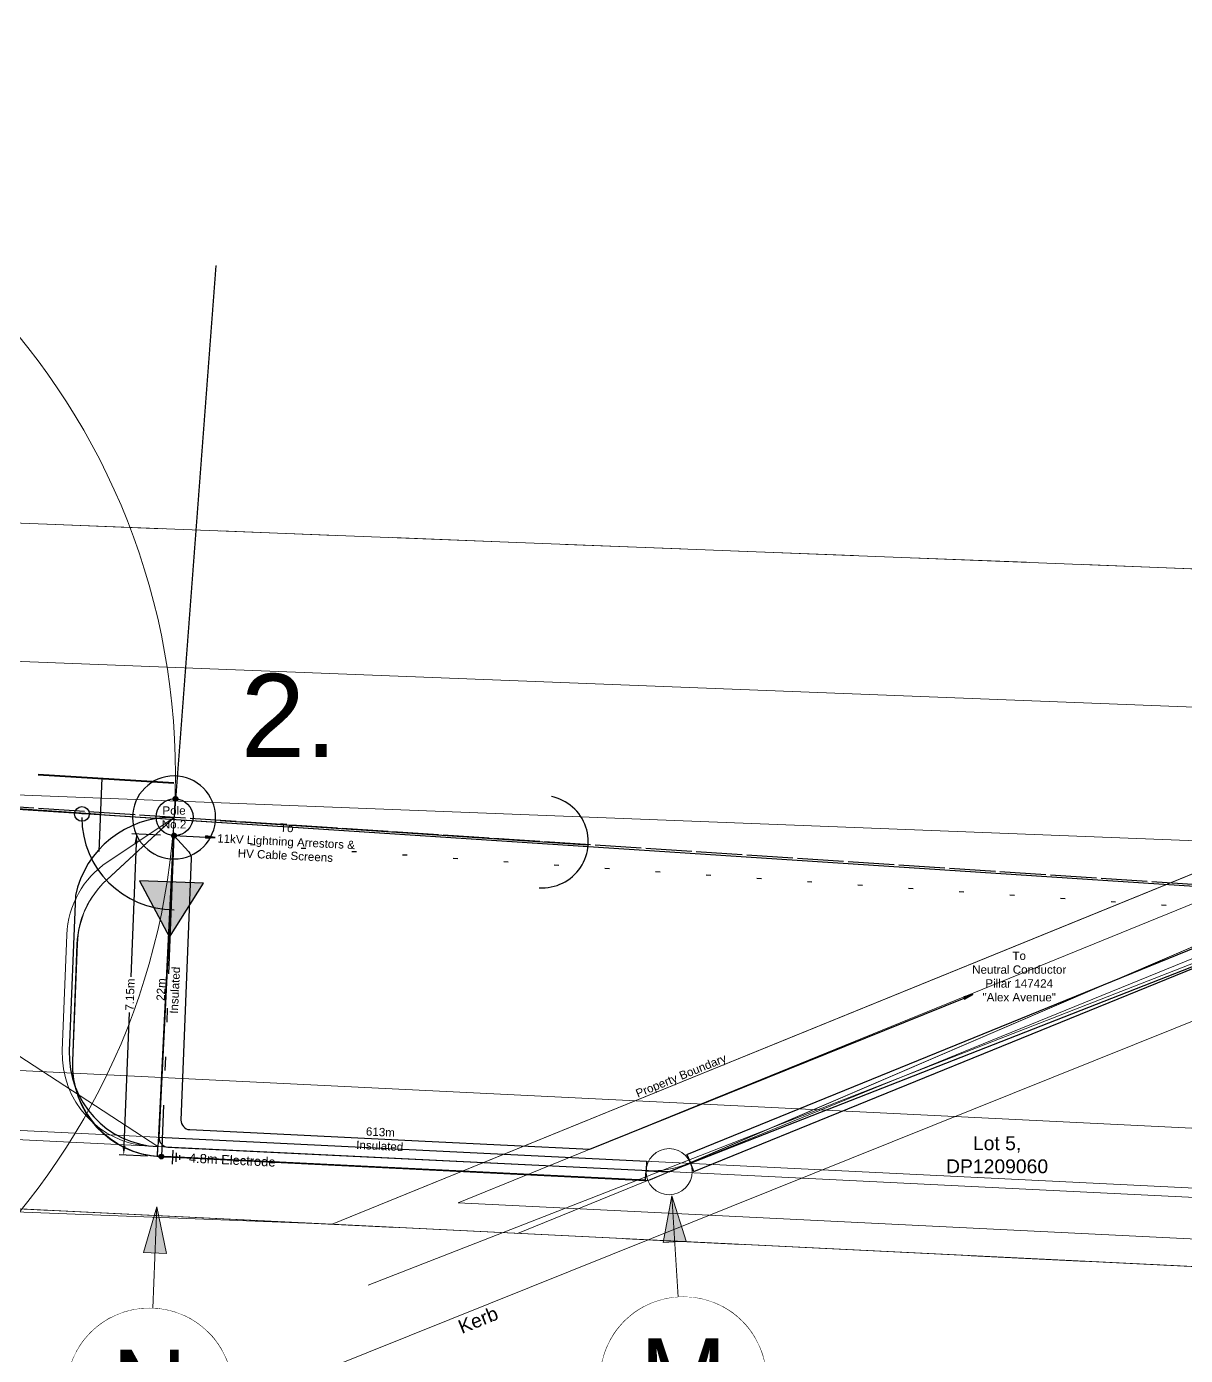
# Model space of a CAD drawing. Header units: metres. Extents: x 302924 to 306036, y 6267404 to 6269261.
# Drawn here: x 303757.32 to 303782.45, y 6268725.08 to 6268753.91 of the extents above; entities that cross this region are included whole.
import ezdxf
from ezdxf.enums import TextEntityAlignment as Align

# ---------------------------------------------------------------- set-up
doc = ezdxf.new("R2010")
doc.units = ezdxf.units.M
doc.set_wipeout_variables(frame=1)
for name, pattern in [('Cable Exist OH', [1, 1, 0]), ('Cable New OH', [6, 3.5, -2.5]), ('Cable Remove', [1, 0, -1]), ('Dash', [5, 3, -2]), ('DASHED', [19.049999999999997, 12.7, -6.35]), ('HIDDEN2', [0.1875, 0.125, -0.0625]), ('PHANTOM', [6.1499999999999995, 3, -0.75, 0.3, -0.75, 0.3, -0.75, 0.3])]:
    doc.linetypes.add(name, pattern=pattern)
doc.layers.get('0').update_dxf_attribs({"color": 6})
doc.layers.add('. Const Lines _SP', color=251, linetype='Continuous', lineweight=0, plot=False, transparency=0.4)
doc.layers.add('._ MGA Trench Outline (PL)', color=248, linetype='Continuous', lineweight=0, plot=False, transparency=0.6)
for name, color, linetype, lineweight, plot in [('. Const Lines Circles _SP', 251, 'Continuous', 0, False), ('._Cable_EW_70mm_Proposed', 90, 'Cable #', 0, False), ('._Cable_HV_240mm_Al_Proposed', 11, 'Cable x', 0, False), ('._Trenching HV_SP', 56, 'IE Trench HV', 0, False)]:
    doc.layers.add(name, color=color, linetype=linetype, lineweight=lineweight, plot=plot)
doc.layers.add('. Const Lines_HV', color=7, linetype='Continuous', lineweight=0, true_color=0x990000, plot=False, transparency=0.4)
doc.layers.add('_Kerb Line_SP', color=60, linetype='Continuous', lineweight=13, transparency=0.6)
for name, color, linetype, lineweight in [('_User Miscellaneous3', 51, 'Continuous', 13), ('_User_EA_Final', 3, 'Continuous', 25), ('_User_EW_Final', 82, 'Continuous', 20), ('_User_HV_Exist', 1, 'Continuous', 35), ('_User_HV_Final', 1, 'Continuous', 25), ('_User_TR_Final', 6, 'Continuous', 25), ('Cadastre Land Parcels_SP_EXT', 118, 'Continuous', 15), ('Cadastre Other Property_SP_EXT', 138, 'DASHED', 15), ('MEN Earth', 3, 'Continuous', 20)]:
    doc.layers.add(name, color=color, linetype=linetype, lineweight=lineweight)
for name, color, linetype in [('Duct_SP_NEW', 2, 'Continuous'), ('OH_Details_SP_MISC', 7, 'Continuous'), ('OH_Details_SP_Stays', 7, 'Continuous'), ('SupportsOH_SP_TR_HV_LV_SL_NEW', 2, 'Continuous'), ('Trench_SP_NEW', 2, 'Continuous')]:
    doc.layers.add(name, color=color, linetype=linetype)
doc.styles.add('iecARIAL', font='arial.ttf', dxfattribs={"height": 2})
doc.styles.add('POLE_LABEL', font='arial.ttf', dxfattribs={"height": 2})
doc.styles.get("Standard").update_dxf_attribs({"font": 'arial.ttf'})
doc.linetypes.add('Cable #', pattern='A,4,-0.1,["#",Standard,S=1.6,R=0,X=-0,Y=-0.8],-1.35', length=5.45)
doc.linetypes.add('Cable E UG', pattern='A,5,-0.1,["E",Standard,S=1.5,R=0,X=-0,Y=-0.75],-1.45', length=6.55)
doc.linetypes.add('Cable x', pattern='A,5,-0.05,["X",Standard,S=1.5,R=0,X=-0,Y=-0.75],-1.45', length=6.5)
doc.linetypes.add('IE Trench HV', pattern='A,4,-0.4,["/",Standard,S=2,R=0,X=0.25,Y=-1],-1.6', length=6)
doc.dimstyles.new('1.8mm_1_100', dxfattribs={"dimtxt": 0.18, "dimasz": 0.2, "dimexe": 0.1, "dimexo": 0.3, "dimgap": 0.05, "dimtad": 0, "dimdec": 3, "dimlfac": -1, "dimzin": 12, "dimdsep": 46, "dimtxsty": 'Standard', "dimcen": 1, "dimclrd": 256, "dimclre": 256, "dimclrt": 256, "dimazin": 3, "dimtfac": 1, "dimtdec": 3, "dimtmove": 0, "dimatfit": 3, "dimfxl": 1, "dimtolj": 1, "dimtzin": 0, "dimlwd": -1, "dimlwe": -1, "dimarcsym": 0})

# ---------------------------------------------------------------- blocks, each defined once
blk = doc.blocks.new('*U90')
h = blk.add_hatch(color=256)
h.dxf.hatch_style = 1
h.paths.add_polyline_path([(-0.4368287136082438, 2.97853666671528), (0.06219568244957152, 3.009756085978504), (-0.2497553541057829, 3.992195168462523)])
blk.add_line((-0.2497553541057829, 3.992195168462523), (-0.1123899093476021, 1.796487825808135))
at = {"flags": 128}
blk.add_lwpolyline([(-0.4368287136082438, 2.97853666671528), (0.06219568244957152, 3.009756085978504), (-0.2497553541057829, 3.992195168462523), (-0.4368287136082438, 2.97853666671528)], dxfattribs=at)
at = {"linetype": 'Continuous', "flags": 128}
blk.add_lwpolyline([(1.102182119232618e-16, 1.8), (-0.08832181378935242, 1.79783182116931), (-0.1764308525932092, 1.791332508009954), (-0.2641148540196513, 1.780517717936606), (-0.3511625796290311, 1.765413504725815), (-0.4373643238258754, 1.746056255750179), (-0.5225124190580327, 1.722492604317976), (-0.6064017361059966, 1.694779317329437), (-0.6888301782571622, 1.662983158520316), (-0.769599168174508, 1.627180727622198), (-0.8485141262867959, 1.587458275827039), (-0.9253849395477988, 1.54391149800049), (-1.000026419435283, 1.496645302144582), (-1.072258748086379, 1.445773556665161), (-1.141907911494561, 1.391418816052927), (-1.208806118724632, 1.333712025638927), (-1.272792206135784, 1.272792206135787), (-1.333712025638925, 1.208806118724635), (-1.391418816052925, 1.141907911494564), (-1.445773556665159, 1.072258748086382), (-1.49664530214458, 1.000026419435287), (-1.543911498000488, 0.925384939547802), (-1.587458275827037, 0.848514126286799), (-1.627180727622196, 0.7695991681745112), (-1.662983158520315, 0.6888301782571655), (-1.694779317329436, 0.6064017361060003), (-1.722492604317974, 0.5225124190580369), (-1.746056255750178, 0.43736432382588), (-1.765413504725814, 0.3511625796290362), (-1.780517717936605, 0.2641148540196568), (-1.791332508009954, 0.1764308525932151), (-1.79783182116931, 0.08832181378935873), (-1.8, 6.615321045687425e-15), (-1.797831821169311, -0.08832181378934552), (-1.791332508009955, -0.1764308525932019), (-1.780517717936607, -0.2641148540196437), (-1.765413504725816, -0.3511625796290232), (-1.746056255750181, -0.4373643238258672), (-1.722492604317978, -0.5225124190580243), (-1.69477931732944, -0.6064017361059879), (-1.66298315852032, -0.6888301782571532), (-1.627180727622202, -0.7695991681744994), (-1.587458275827044, -0.8485141262867872), (-1.543911498000495, -0.9253849395477907), (-1.496645302144587, -1.000026419435275), (-1.445773556665167, -1.072258748086371), (-1.391418816052933, -1.141907911494554), (-1.333712025638934, -1.208806118724625), (-1.272792206135794, -1.272792206135777), (-1.208806118724642, -1.333712025638918), (-1.141907911494571, -1.391418816052919), (-1.07225874808639, -1.445773556665154), (-1.000026419435295, -1.496645302144574), (-0.9253849395478102, -1.543911498000483), (-0.8485141262868074, -1.587458275827033), (-0.76959916817452, -1.627180727622192), (-0.6888301782571744, -1.662983158520311), (-0.6064017361060094, -1.694779317329433), (-0.5225124190580462, -1.722492604317972), (-0.4373643238258894, -1.746056255750176), (-0.3511625796290457, -1.765413504725812), (-0.2641148540196664, -1.780517717936603), (-0.1764308525932247, -1.791332508009953), (-0.08832181378936843, -1.79783182116931), (-1.631786619037204e-14, -1.8), (0.08832181378933583, -1.797831821169311), (0.1764308525931922, -1.791332508009956), (0.2641148540196341, -1.780517717936608), (0.3511625796290137, -1.765413504725818), (0.4373643238258577, -1.746056255750184), (0.5225124190580149, -1.722492604317981), (0.6064017361059787, -1.694779317329444), (0.6888301782571443, -1.662983158520323), (0.7695991681744906, -1.627180727622206), (0.8485141262867787, -1.587458275827048), (0.9253849395477822, -1.5439114980005), (1.000026419435267, -1.496645302144592), (1.072258748086364, -1.445773556665173), (1.141907911494546, -1.39141881605294), (1.208806118724618, -1.33371202563894), (1.272792206135771, -1.272792206135801), (1.333712025638912, -1.208806118724649), (1.391418816052913, -1.141907911494579), (1.445773556665148, -1.072258748086398), (1.496645302144569, -1.000026419435303), (1.543911498000478, -0.9253849395478186), (1.587458275827028, -0.8485141262868161), (1.627180727622188, -0.7695991681745289), (1.662983158520307, -0.6888301782571834), (1.694779317329429, -0.6064017361060186), (1.722492604317969, -0.5225124190580553), (1.746056255750173, -0.4373643238258987), (1.76541350472581, -0.3511625796290552), (1.780517717936602, -0.264114854019676), (1.791332508009952, -0.1764308525932344), (1.797831821169309, -0.0883218137893781), (1.8, -2.602041133505665e-14), (1.797831821169312, 0.08832181378932613), (1.791332508009957, 0.1764308525931826), (1.78051771793661, 0.2641148540196245), (1.76541350472582, 0.3511625796290042), (1.746056255750186, 0.4373643238258483), (1.722492604317984, 0.5225124190580056), (1.694779317329447, 0.6064017361059696), (1.662983158520327, 0.6888301782571353), (1.62718072762221, 0.7695991681744818), (1.587458275827053, 0.8485141262867701), (1.543911498000505, 0.925384939547774), (1.496645302144598, 1.000026419435259), (1.445773556665179, 1.072258748086356), (1.391418816052946, 1.141907911494539), (1.333712025638947, 1.20880611872461), (1.272792206135807, 1.272792206135764), (1.208806118724656, 1.333712025638905), (1.141907911494586, 1.391418816052907), (1.072258748086406, 1.445773556665142), (1.000026419435311, 1.496645302144564), (0.925384939547827, 1.543911498000473), (0.8485141262868247, 1.587458275827024), (0.7695991681745377, 1.627180727622184), (0.6888301782571924, 1.662983158520303), (0.6064017361060278, 1.694779317329426), (0.5225124190580647, 1.722492604317966), (0.4373643238259082, 1.746056255750171), (0.3511625796290647, 1.765413504725808), (0.2641148540196856, 1.780517717936601), (0.176430852593244, 1.791332508009951), (0.0883218137893878, 1.797831821169309)], close=True, dxfattribs=at)
blk.add_circle((0, 0), 1.8)
at = {"width": 0.9}
blk.add_attdef('CODE', text='', height=1.8, dxfattribs=at).set_placement((0, 0), align=Align.MIDDLE_CENTER)
at = {"flags": 1}
blk.add_attdef('Z', (0, 0), '', height=0.2, dxfattribs=at)
at = {"linetype": 'Continuous'}
blk.add_wipeout([(1.1021821192326179e-16, 1.8000000000000003), (-0.0883218137893524, 1.7978318211693112), (-0.1764308525932092, 1.7913325080099551), (-0.26411485401965135, 1.7805177179366063), (-0.35116257962903114, 1.765413504725815), (-0.4373643238258752, 1.746056255750179), (-0.5225124190580327, 1.7224926043179765), (-0.6064017361059967, 1.6947793173294374), (-0.6888301782571624, 1.662983158520316), (-0.769599168174508, 1.6271807276221986), (-0.8485141262867961, 1.5874582758270388), (-0.9253849395477988, 1.5439114980004907), (-1.0000264194352835, 1.4966453021445818), (-1.0722587480863794, 1.4457735566651615), (-1.1419079114945614, 1.3914188160529268), (-1.208806118724632, 1.3337120256389272), (-1.2727922061357846, 1.272792206135787), (-1.3337120256389252, 1.208806118724635), (-1.3914188160529253, 1.1419079114945636), (-1.4457735566651593, 1.0722587480863823), (-1.4966453021445798, 1.000026419435287), (-1.5439114980004882, 0.925384939547802), (-1.5874582758270372, 0.848514126286799), (-1.6271807276221963, 0.7695991681745107), (-1.6629831585203145, 0.6888301782571653), (-1.694779317329436, 0.6064017361060006), (-1.7224926043179745, 0.5225124190580375), (-1.7460562557501782, 0.43736432382588), (-1.7654135047258137, 0.35116257962903585), (-1.780517717936605, 0.26411485401965695), (-1.7913325080099538, 0.176430852593215), (-1.79783182116931, 0.08832181378935866), (-1.8, 6.217248937900877e-15), (-1.7978318211693107, -0.08832181378934534), (-1.7913325080099554, -0.17643085259320213), (-1.780517717936607, -0.2641148540196441), (-1.7654135047258166, -0.351162579629023), (-1.746056255750181, -0.4373643238258671), (-1.7224926043179782, -0.5225124190580246), (-1.6947793173294403, -0.6064017361059877), (-1.6629831585203199, -0.6888301782571533), (-1.6271807276222021, -0.7695991681744996), (-1.5874582758270437, -0.8485141262867875), (-1.543911498000495, -0.9253849395477909), (-1.4966453021445874, -1.000026419435276), (-1.445773556665167, -1.0722587480863717), (-1.3914188160529335, -1.1419079114945538), (-1.3337120256389343, -1.2088061187246248), (-1.2727922061357941, -1.2727922061357777), (-1.2088061187246417, -1.3337120256389183), (-1.1419079114945716, -1.3914188160529193), (-1.0722587480863903, -1.4457735566651535), (-1.0000264194352948, -1.4966453021445743), (-0.92538493954781, -1.543911498000483), (-0.8485141262868076, -1.587458275827033), (-0.7695991681745202, -1.6271807276221926), (-0.6888301782571742, -1.662983158520311), (-0.6064017361060093, -1.694779317329433), (-0.5225124190580464, -1.722492604317972), (-0.43736432382588925, -1.7460562557501753), (-0.3511625796290457, -1.7654135047258117), (-0.2641148540196664, -1.7805177179366032), (-0.17643085259322475, -1.7913325080099534), (-0.08832181378936846, -1.7978318211693096), (-1.6317866190372043e-14, -1.8), (0.08832181378933585, -1.7978318211693116), (0.17643085259319222, -1.791332508009956), (0.2641148540196342, -1.7805177179366085), (0.3511625796290137, -1.7654135047258184), (0.4373643238258576, -1.7460562557501833), (0.522512419058015, -1.722492604317982), (0.6064017361059787, -1.6947793173294436), (0.6888301782571443, -1.6629831585203239), (0.7695991681744907, -1.6271807276222063), (0.8485141262867788, -1.5874582758270486), (0.9253849395477824, -1.5439114980005), (1.0000264194352673, -1.496645302144593), (1.072258748086364, -1.4457735566651726), (1.1419079114945463, -1.3914188160529402), (1.2088061187246177, -1.33371202563894), (1.2727922061357706, -1.2727922061358008), (1.3337120256389123, -1.2088061187246493), (1.391418816052913, -1.1419079114945787), (1.4457735566651477, -1.0722587480863979), (1.4966453021445691, -1.0000264194353026), (1.543911498000478, -0.9253849395478189), (1.5874582758270286, -0.8485141262868163), (1.6271807276221881, -0.7695991681745289), (1.6629831585203074, -0.6888301782571835), (1.6947793173294292, -0.6064017361060188), (1.7224926043179691, -0.5225124190580552), (1.746056255750173, -0.4373643238258986), (1.76541350472581, -0.35116257962905495), (1.7805177179366023, -0.26411485401967605), (1.7913325080099518, -0.17643085259323454), (1.7978318211693094, -0.0883218137893782), (1.8, -2.6201263381153694e-14), (1.7978318211693118, 0.0883218137893258), (1.7913325080099571, 0.17643085259318259), (1.7805177179366098, 0.2641148540196241), (1.7654135047258201, 0.3511625796290039), (1.746056255750186, 0.437364323825848), (1.722492604317984, 0.5225124190580064), (1.6947793173294472, 0.6064017361059704), (1.6629831585203274, 0.688830178257136), (1.6271807276222103, 0.7695991681744823), (1.587458275827053, 0.8485141262867697), (1.543911498000505, 0.9253849395477745), (1.496645302144598, 1.0000264194352604), (1.445773556665179, 1.0722587480863557), (1.3914188160529457, 1.1419079114945387), (1.3337120256389472, 1.208806118724611), (1.2727922061358077, 1.272792206135764), (1.2088061187246562, 1.333712025638906), (1.1419079114945863, 1.3914188160529064), (1.0722587480864056, 1.445773556665142), (1.000026419435311, 1.4966453021445631), (0.925384939547827, 1.5439114980004738), (0.8485141262868249, 1.5874582758270237), (0.7695991681745379, 1.6271807276221835), (0.6888301782571923, 1.6629831585203037), (0.6064017361060277, 1.6947793173294259), (0.5225124190580648, 1.7224926043179658), (0.43736432382590834, 1.746056255750171), (0.3511625796290647, 1.765413504725808), (0.26411485401968565, 1.780517717936601), (0.17643085259324404, 1.7913325080099507), (0.08832181378938783, 1.7978318211693085)], dxfattribs=at)
blk = doc.blocks.new('*U100')
h = blk.add_hatch(color=256)
h.dxf.hatch_style = 1
h.paths.add_polyline_path([(0.0001299583667076614, 2.599999996752081), (-0.692750344580008, 1.400034628173276), (0.692890299744153, 1.399965368328966)])
h = blk.add_hatch(color=256)
h.dxf.hatch_style = 1
edge = h.paths.add_edge_path()
edge.add_arc((2, -1.959434878635765e-15), 0.16, -5.088887490341627e-14, 360)
for p, q in [((1.599999999999999, -0.8000000000000018), (1.600000000000001, 0.7999999999999983)), ((1.6, -1.567547902908612e-15), (2, -1.959434878635765e-15))]:
    blk.add_line(p, q)
at = {"flags": 128}
blk.add_lwpolyline([(0.0001299583667076614, 2.599999996752081), (-0.692750344580008, 1.400034628173276), (0.692890299744153, 1.399965368328966)], close=True, dxfattribs=at)
blk.add_circle((2, -1.959434878635765e-15), 0.16)
blk = doc.blocks.new('*U91')
h = blk.add_hatch(color=256)
h.dxf.hatch_style = 1
h.paths.add_polyline_path([(-0.1330251299571787, 3.007458115219543), (0.3665958702165, 2.9879938868646), (0.1557138268395465, 3.996968001389429)])
blk.add_line((0.1557138268395465, 3.996968001389429), (0.07007122207779591, 1.798635600625242))
at = {"flags": 128}
blk.add_lwpolyline([(-0.1330251299571787, 3.007458115219543), (0.3665958702165, 2.9879938868646), (0.1557138268395465, 3.996968001389429), (-0.1330251299571787, 3.007458115219543)], dxfattribs=at)
at = {"linetype": 'Continuous', "flags": 128}
blk.add_lwpolyline([(1.102182119232618e-16, 1.8), (-0.08832181378935242, 1.79783182116931), (-0.1764308525932092, 1.791332508009954), (-0.2641148540196513, 1.780517717936606), (-0.3511625796290311, 1.765413504725815), (-0.4373643238258754, 1.746056255750179), (-0.5225124190580327, 1.722492604317976), (-0.6064017361059966, 1.694779317329437), (-0.6888301782571622, 1.662983158520316), (-0.769599168174508, 1.627180727622198), (-0.8485141262867959, 1.587458275827039), (-0.9253849395477988, 1.54391149800049), (-1.000026419435283, 1.496645302144582), (-1.072258748086379, 1.445773556665161), (-1.141907911494561, 1.391418816052927), (-1.208806118724632, 1.333712025638927), (-1.272792206135784, 1.272792206135787), (-1.333712025638925, 1.208806118724635), (-1.391418816052925, 1.141907911494564), (-1.445773556665159, 1.072258748086382), (-1.49664530214458, 1.000026419435287), (-1.543911498000488, 0.925384939547802), (-1.587458275827037, 0.848514126286799), (-1.627180727622196, 0.7695991681745112), (-1.662983158520315, 0.6888301782571655), (-1.694779317329436, 0.6064017361060003), (-1.722492604317974, 0.5225124190580369), (-1.746056255750178, 0.43736432382588), (-1.765413504725814, 0.3511625796290362), (-1.780517717936605, 0.2641148540196568), (-1.791332508009954, 0.1764308525932151), (-1.79783182116931, 0.08832181378935873), (-1.8, 6.615321045687425e-15), (-1.797831821169311, -0.08832181378934552), (-1.791332508009955, -0.1764308525932019), (-1.780517717936607, -0.2641148540196437), (-1.765413504725816, -0.3511625796290232), (-1.746056255750181, -0.4373643238258672), (-1.722492604317978, -0.5225124190580243), (-1.69477931732944, -0.6064017361059879), (-1.66298315852032, -0.6888301782571532), (-1.627180727622202, -0.7695991681744994), (-1.587458275827044, -0.8485141262867872), (-1.543911498000495, -0.9253849395477907), (-1.496645302144587, -1.000026419435275), (-1.445773556665167, -1.072258748086371), (-1.391418816052933, -1.141907911494554), (-1.333712025638934, -1.208806118724625), (-1.272792206135794, -1.272792206135777), (-1.208806118724642, -1.333712025638918), (-1.141907911494571, -1.391418816052919), (-1.07225874808639, -1.445773556665154), (-1.000026419435295, -1.496645302144574), (-0.9253849395478102, -1.543911498000483), (-0.8485141262868074, -1.587458275827033), (-0.76959916817452, -1.627180727622192), (-0.6888301782571744, -1.662983158520311), (-0.6064017361060094, -1.694779317329433), (-0.5225124190580462, -1.722492604317972), (-0.4373643238258894, -1.746056255750176), (-0.3511625796290457, -1.765413504725812), (-0.2641148540196664, -1.780517717936603), (-0.1764308525932247, -1.791332508009953), (-0.08832181378936843, -1.79783182116931), (-1.631786619037204e-14, -1.8), (0.08832181378933583, -1.797831821169311), (0.1764308525931922, -1.791332508009956), (0.2641148540196341, -1.780517717936608), (0.3511625796290137, -1.765413504725818), (0.4373643238258577, -1.746056255750184), (0.5225124190580149, -1.722492604317981), (0.6064017361059787, -1.694779317329444), (0.6888301782571443, -1.662983158520323), (0.7695991681744906, -1.627180727622206), (0.8485141262867787, -1.587458275827048), (0.9253849395477822, -1.5439114980005), (1.000026419435267, -1.496645302144592), (1.072258748086364, -1.445773556665173), (1.141907911494546, -1.39141881605294), (1.208806118724618, -1.33371202563894), (1.272792206135771, -1.272792206135801), (1.333712025638912, -1.208806118724649), (1.391418816052913, -1.141907911494579), (1.445773556665148, -1.072258748086398), (1.496645302144569, -1.000026419435303), (1.543911498000478, -0.9253849395478186), (1.587458275827028, -0.8485141262868161), (1.627180727622188, -0.7695991681745289), (1.662983158520307, -0.6888301782571834), (1.694779317329429, -0.6064017361060186), (1.722492604317969, -0.5225124190580553), (1.746056255750173, -0.4373643238258987), (1.76541350472581, -0.3511625796290552), (1.780517717936602, -0.264114854019676), (1.791332508009952, -0.1764308525932344), (1.797831821169309, -0.0883218137893781), (1.8, -2.602041133505665e-14), (1.797831821169312, 0.08832181378932613), (1.791332508009957, 0.1764308525931826), (1.78051771793661, 0.2641148540196245), (1.76541350472582, 0.3511625796290042), (1.746056255750186, 0.4373643238258483), (1.722492604317984, 0.5225124190580056), (1.694779317329447, 0.6064017361059696), (1.662983158520327, 0.6888301782571353), (1.62718072762221, 0.7695991681744818), (1.587458275827053, 0.8485141262867701), (1.543911498000505, 0.925384939547774), (1.496645302144598, 1.000026419435259), (1.445773556665179, 1.072258748086356), (1.391418816052946, 1.141907911494539), (1.333712025638947, 1.20880611872461), (1.272792206135807, 1.272792206135764), (1.208806118724656, 1.333712025638905), (1.141907911494586, 1.391418816052907), (1.072258748086406, 1.445773556665142), (1.000026419435311, 1.496645302144564), (0.925384939547827, 1.543911498000473), (0.8485141262868247, 1.587458275827024), (0.7695991681745377, 1.627180727622184), (0.6888301782571924, 1.662983158520303), (0.6064017361060278, 1.694779317329426), (0.5225124190580647, 1.722492604317966), (0.4373643238259082, 1.746056255750171), (0.3511625796290647, 1.765413504725808), (0.2641148540196856, 1.780517717936601), (0.176430852593244, 1.791332508009951), (0.0883218137893878, 1.797831821169309)], close=True, dxfattribs=at)
blk.add_circle((0, 0), 1.8)
at = {"width": 0.9}
blk.add_attdef('CODE', text='', height=1.8, dxfattribs=at).set_placement((0, 0), align=Align.MIDDLE_CENTER)
at = {"flags": 1}
blk.add_attdef('Z', (0, 0), '', height=0.2, dxfattribs=at)
at = {"linetype": 'Continuous'}
blk.add_wipeout([(1.1021821192326179e-16, 1.8000000000000003), (-0.0883218137893524, 1.7978318211693112), (-0.1764308525932092, 1.7913325080099551), (-0.26411485401965135, 1.7805177179366063), (-0.35116257962903114, 1.765413504725815), (-0.4373643238258752, 1.746056255750179), (-0.5225124190580327, 1.7224926043179765), (-0.6064017361059967, 1.6947793173294374), (-0.6888301782571624, 1.662983158520316), (-0.769599168174508, 1.6271807276221986), (-0.8485141262867961, 1.5874582758270388), (-0.9253849395477988, 1.5439114980004907), (-1.0000264194352835, 1.4966453021445818), (-1.0722587480863794, 1.4457735566651615), (-1.1419079114945614, 1.3914188160529268), (-1.208806118724632, 1.3337120256389272), (-1.2727922061357846, 1.272792206135787), (-1.3337120256389252, 1.208806118724635), (-1.3914188160529253, 1.1419079114945636), (-1.4457735566651593, 1.0722587480863823), (-1.4966453021445798, 1.000026419435287), (-1.5439114980004882, 0.925384939547802), (-1.5874582758270372, 0.848514126286799), (-1.6271807276221963, 0.7695991681745107), (-1.6629831585203145, 0.6888301782571653), (-1.694779317329436, 0.6064017361060006), (-1.7224926043179745, 0.5225124190580375), (-1.7460562557501782, 0.43736432382588), (-1.7654135047258137, 0.35116257962903585), (-1.780517717936605, 0.26411485401965695), (-1.7913325080099538, 0.176430852593215), (-1.79783182116931, 0.08832181378935866), (-1.8, 6.217248937900877e-15), (-1.7978318211693107, -0.08832181378934534), (-1.7913325080099554, -0.17643085259320213), (-1.780517717936607, -0.2641148540196441), (-1.7654135047258166, -0.351162579629023), (-1.746056255750181, -0.4373643238258671), (-1.7224926043179782, -0.5225124190580246), (-1.6947793173294403, -0.6064017361059877), (-1.6629831585203199, -0.6888301782571533), (-1.6271807276222021, -0.7695991681744996), (-1.5874582758270437, -0.8485141262867875), (-1.543911498000495, -0.9253849395477909), (-1.4966453021445874, -1.000026419435276), (-1.445773556665167, -1.0722587480863717), (-1.3914188160529335, -1.1419079114945538), (-1.3337120256389343, -1.2088061187246248), (-1.2727922061357941, -1.2727922061357777), (-1.2088061187246417, -1.3337120256389183), (-1.1419079114945716, -1.3914188160529193), (-1.0722587480863903, -1.4457735566651535), (-1.0000264194352948, -1.4966453021445743), (-0.92538493954781, -1.543911498000483), (-0.8485141262868076, -1.587458275827033), (-0.7695991681745202, -1.6271807276221926), (-0.6888301782571742, -1.662983158520311), (-0.6064017361060093, -1.694779317329433), (-0.5225124190580464, -1.722492604317972), (-0.43736432382588925, -1.7460562557501753), (-0.3511625796290457, -1.7654135047258117), (-0.2641148540196664, -1.7805177179366032), (-0.17643085259322475, -1.7913325080099534), (-0.08832181378936846, -1.7978318211693096), (-1.6317866190372043e-14, -1.8), (0.08832181378933585, -1.7978318211693116), (0.17643085259319222, -1.791332508009956), (0.2641148540196342, -1.7805177179366085), (0.3511625796290137, -1.7654135047258184), (0.4373643238258576, -1.7460562557501833), (0.522512419058015, -1.722492604317982), (0.6064017361059787, -1.6947793173294436), (0.6888301782571443, -1.6629831585203239), (0.7695991681744907, -1.6271807276222063), (0.8485141262867788, -1.5874582758270486), (0.9253849395477824, -1.5439114980005), (1.0000264194352673, -1.496645302144593), (1.072258748086364, -1.4457735566651726), (1.1419079114945463, -1.3914188160529402), (1.2088061187246177, -1.33371202563894), (1.2727922061357706, -1.2727922061358008), (1.3337120256389123, -1.2088061187246493), (1.391418816052913, -1.1419079114945787), (1.4457735566651477, -1.0722587480863979), (1.4966453021445691, -1.0000264194353026), (1.543911498000478, -0.9253849395478189), (1.5874582758270286, -0.8485141262868163), (1.6271807276221881, -0.7695991681745289), (1.6629831585203074, -0.6888301782571835), (1.6947793173294292, -0.6064017361060188), (1.7224926043179691, -0.5225124190580552), (1.746056255750173, -0.4373643238258986), (1.76541350472581, -0.35116257962905495), (1.7805177179366023, -0.26411485401967605), (1.7913325080099518, -0.17643085259323454), (1.7978318211693094, -0.0883218137893782), (1.8, -2.6201263381153694e-14), (1.7978318211693118, 0.0883218137893258), (1.7913325080099571, 0.17643085259318259), (1.7805177179366098, 0.2641148540196241), (1.7654135047258201, 0.3511625796290039), (1.746056255750186, 0.437364323825848), (1.722492604317984, 0.5225124190580064), (1.6947793173294472, 0.6064017361059704), (1.6629831585203274, 0.688830178257136), (1.6271807276222103, 0.7695991681744823), (1.587458275827053, 0.8485141262867697), (1.543911498000505, 0.9253849395477745), (1.496645302144598, 1.0000264194352604), (1.445773556665179, 1.0722587480863557), (1.3914188160529457, 1.1419079114945387), (1.3337120256389472, 1.208806118724611), (1.2727922061358077, 1.272792206135764), (1.2088061187246562, 1.333712025638906), (1.1419079114945863, 1.3914188160529064), (1.0722587480864056, 1.445773556665142), (1.000026419435311, 1.4966453021445631), (0.925384939547827, 1.5439114980004738), (0.8485141262868249, 1.5874582758270237), (0.7695991681745379, 1.6271807276221835), (0.6888301782571923, 1.6629831585203037), (0.6064017361060277, 1.6947793173294259), (0.5225124190580648, 1.7224926043179658), (0.43736432382590834, 1.746056255750171), (0.3511625796290647, 1.765413504725808), (0.26411485401968565, 1.780517717936601), (0.17643085259324404, 1.7913325080099507), (0.08832181378938783, 1.7978318211693085)], dxfattribs=at)
blk = doc.blocks.new('*U116')
at = {"layer": '_User_EA_Final'}
blk.add_circle((0, 0), 1, dxfattribs=at)
blk = doc.blocks.new('*U144')
at = {"layer": '_User_EA_Final'}
h = blk.add_hatch(color=256, dxfattribs=at)
h.dxf.hatch_style = 1
h.paths.add_polyline_path([(0.02499999999999947, 0, 1), (-0.02499999999999947, 0, 1)])
h = blk.add_hatch(color=256, dxfattribs=at)
h.dxf.hatch_style = 1
h.paths.add_polyline_path([(0.02499999999999947, 0, 1), (-0.02499999999999947, 0, 1)])
for p, q in [((-0.07500000000000018, -0.125), (0.07500000000000018, -0.125)), ((0, -0.02500000000000002), (0, -0.125)), ((-0.04999999999999982, -0.1625), (0.04999999999999982, -0.1625)), ((-0.02499999999999947, -0.2000000000000001), (0.02499999999999947, -0.2000000000000001))]:
    blk.add_line(p, q, dxfattribs=at)
blk.add_circle((0, 0), 0.025, dxfattribs=at)
at = {"layer": '_User_EA_Final', "color": 0, "insert": (0, -0.3), "char_height": 0.1, "attachment_point": 4, "rotation": 270, "style": 'iecARIAL'}
blk.add_mtext('4.8m Electrode', dxfattribs=at)
blk = doc.blocks.new('*D117')
at = {"layer": '_User_EA_Final', "transparency": 16777216}
for p, q in [((303760.2198494344, 6268736.371694102), (303759.6015346095, 6268736.396380705)), ((303759.6934762346, 6268736.192550536), (303759.5778230585, 6268733.295834737)), ((303759.4314211499, 6268729.628968542), (303759.5470743259, 6268732.525684339)), ((303759.941836815, 6268729.408430537), (303759.3235219902, 6268729.43311714))]:
    blk.add_line(p, q, dxfattribs=at)
for points in [[(303759.6601694371, 6268736.193880331), (303759.726783032, 6268736.191220742), (303759.7014550019, 6268736.392391321)], [(303759.3981143525, 6268729.630298336), (303759.4647279474, 6268729.627638747), (303759.4234423826, 6268729.429127757)]]:
    blk.add_solid(points, dxfattribs=at)
at = {"layer": '_User_EA_Final', "lineweight": 9, "transparency": 16777216, "insert": (303759.562448691, 6268732.910759538), "char_height": 0.18, "attachment_point": 5, "rotation": 87.71364478709019}
blk.add_mtext('\\A1;7.15m', dxfattribs=at)
blk = doc.blocks.new('*U126')
h = blk.add_hatch(color=256)
h.dxf.hatch_style = 1
h.paths.add_polyline_path([(-0.01147624807320338, -3.99978353818239), (0.5000979056782484, -0.001247320362987994), (-0.499897906515803, 0.001646741550618533)])
blk.add_line((-0.001347031375580539, -0.4997981955032104), (-0.01147624807320338, -3.99978353818239))
at = {"flags": 128}
blk.add_lwpolyline([(-0.01147624807320338, -3.99978353818239), (0.5000979056782484, -0.001247320362987994), (-0.499897906515803, 0.001646741550618533)], close=True, dxfattribs=at)
blk.add_circle((9.999958122272478e-05, 0.000199710593815269), 0.0001)
blk = doc.blocks.new('*U140')
at = {"lineweight": -3}
blk.add_lwpolyline([(-0.9000000000000004, -1.110223024625157e-16, 1), (0.8999999999999999, -1.110223024625157e-16, 1)], format="xyb", close=True, dxfattribs=at)
at = {"flags": 8}
blk.add_attdef('pNumber', text='', height=1.8, dxfattribs=at).set_placement((7.979515257233288, 2.624084749259055), align=Align.MIDDLE_CENTER)
at = {"style": 'POLE_LABEL', "flags": 9}
for tag, p in [('STRUCTURE_PLANT_NUMBER', (6.12492523917274, -0.2827776416692672)), ('STREET_CODE', (6.12492523917274, -0.5759152507409453))]:
    blk.add_attdef(tag, text='', height=0.2, dxfattribs=at).set_placement(p, align=Align.MIDDLE_LEFT)
at = {"flags": 9}
for tag, height, p in [('OWNED_BY', 0.2, (6.12492523917274, -0.7759152507409454)), ('SPECIAL_USE', 0.2, (6.12492523917274, -1.175915250740945)), ('PARENT', 0.2, (6.12492523917274, -0.9759152507409454)), ('STATE', 0.2, (6.12492523917274, -1.375915250740945)), ('cLV', 0.2, (6.12492523917274, -1.775915250740945)), ('USAGE', 0.2, (6.12492523917274, -1.575915250740945)), ('hDepth', 0.2, (6.12492523917274, -1.975915250740945)), ('cHV', 0.2, (6.12492523917274, -2.375915250740945)), ('hDia', 0.2, (6.12492523917274, -2.175915250740945)), ('LBRACKET', 0.2, (6.12492523917274, -2.575915250740945)), ('LExisting', 0.2, (6.12492523917274, -2.775915250740945)), ('LANTNUMBER', 0.2, (6.12492523917274, -2.975915250740945)), ('LOther', 0.2, (6.12492523917274, -3.175915250740946)), ('LRemove', 0.2, (6.12492523917274, -3.375915250740946)), ('cLinedev', 0.2, (6.12492523917274, -3.775915250740946)), ('LEGEND', 0.2, (6.12492523917274, -3.575915250740946)), ('pExisting', 0.2, (6.12492523917274, -3.975915250740946)), ('PFNUMBER', 0.2, (6.12492523917274, -4.175915250740946)), ('NEWPFNUMBER', 0.2, (6.12492523917274, -4.375915250740946)), ('pFooting', 0.2, (6.12492523917274, -4.575915250740946)), ('pNew', 0.2, (6.12492523917274, -4.775915250740947)), ('pRelocate', 0.2, (6.12492523917274, -5.175915250740947)), ('pRemove', 0.2, (6.12492523917274, -5.375915250740947)), ('pReplace', 0.2, (6.12492523917274, -5.575915250740947)), ('pStay', 0.2, (6.12492523917274, -5.775915250740947)), ('pType', 0.2, (6.12492523917274, -5.975915250740948)), ('cspan', 0.2, (6.12492523917274, -6.175915250740948)), ('SUBURB', 0.2, (6.12492523917274, -6.375915250740948)), ('STREETNAME', 0.2, (6.12492523917274, -6.575915250740948)), ('LOCATION', 0.2, (6.12492523917274, -6.775915250740948)), ('NOTES', 0.2, (6.12492523917274, -6.975915250740949)), ('OPERATED_BY', 0.2, (6.12492523917274, -7.26258466577498)), ('MAINTAINED_BY', 0.001, (6.12492523917274, -7.595917999108313))]:
    blk.add_attdef(tag, text='', height=height, dxfattribs=at).set_placement(p, align=Align.MIDDLE_LEFT)
at = {"flags": 1}
blk.add_attdef('Z', (6.12492523917274, -7.969576214377724), '', height=0.001, dxfattribs=at)
blk = doc.blocks.new('*U142')
at = {"ltscale": 0.3}
blk.add_line((-1, -7.063363725543629e-10), (-9, -6.357027352989266e-09), dxfattribs=at)
at = {"linetype": 'Dash'}
blk.add_arc((-7.999999999999998, -5.650690980434902e-09), 1, 90.0000000404701, 270.0000000404701, dxfattribs=at)

msp = doc.modelspace()

# ---------------------------------------------------------------- hatches: boundary and pattern name
at = {"layer": '_User_EA_Final'}
h = msp.add_hatch(color=256, dxfattribs=at)
h.dxf.hatch_style = 1
edge = h.paths.add_edge_path()
edge.add_arc((303760.5481304016, 6268737.159144842), 0.04999999999999999, 87.18493229519392, 447.1849322951939)
h = msp.add_hatch(color=256, dxfattribs=at)
h.dxf.hatch_style = 1
edge = h.paths.add_edge_path()
edge.add_arc((303760.5166818397, 6268736.359771729), 0.04999999999999999, -91.2711024029523, 268.72889759704776, ccw=False)
h = msp.add_hatch(color=256, dxfattribs=at)
h.dxf.hatch_style = 1
h.paths.add_polyline_path([(303761.2052908259, 6268736.3008814), (303761.406277288, 6268736.316028744), (303761.2077464476, 6268736.350821063)])

# ---------------------------------------------------------------- linework, layer by layer
at = {"layer": '. Const Lines _SP', "linetype": 'Continuous', "lineweight": 0, "flags": 128}
for points in [[(303797.4311165492, 6268741.568854364), (303690.0784677212, 6268745.751613166)], [(303797.4311165492, 6268741.568854364), (303690.0784677212, 6268745.751613166)], [(303798.0693694863, 6268738.541709963), (303689.9616679719, 6268742.753887726)], [(303796.1167977286, 6268729.349182064), (303688.0632365426, 6268734.662367239)]]:
    msp.add_lwpolyline(points, dxfattribs=at)
at = {"layer": '. Const Lines _SP', "linetype": 'Continuous', "flags": 128}
for points in [[(303734.624, 6268738.116), (303846.721, 6268733.754000002)], [(303760.1656883151, 6268729.61514955), (303747.5531381243, 6268737.838073947)]]:
    msp.add_lwpolyline(points, dxfattribs=at)
at = {"layer": '. Const Lines _SP', "flags": 128}
msp.add_lwpolyline([(303760.5166364216, 6268736.752335897), (303760.155865828, 6268729.415390898)], dxfattribs=at)
at = {"layer": '. Const Lines _SP', "linetype": 'Continuous'}
msp.add_circle((303745.5456505702, 6268737.684850047), 15, dxfattribs=at)
at = {"layer": '. Const Lines_HV', "linetype": 'Continuous', "lineweight": 0, "flags": 128}
msp.add_lwpolyline([(303764.7264158567, 6268726.609274575), (303858.5547366638, 6268763.231359926)], dxfattribs=at)
at = {"layer": '._ MGA Trench Outline (PL)', "flags": 128}
msp.add_lwpolyline([(303853.8542234872, 6268743.632300674), (303856.7316283859, 6268765.07980415), (303766.6815772266, 6268728.393713405), (303812.2355726003, 6268726.153666478)], close=True, dxfattribs=at)
at = {"layer": '._Cable_HV_240mm_Al_Proposed', "linetype": 'Cable x', "lineweight": 0, "ltscale": 0.1, "flags": 128}
msp.add_lwpolyline([(303761.4216774782, 6268748.718238878), (303761.4216774782, 6268748.718238878), (303761.4216774785, 6268748.718238878), (303760.5184063445, 6268736.752067867), (303759.0502441674, 6268735.394090068, 0.1989188018555025), (303758.4098055843, 6268734.00372169), (303758.3109038015, 6268731.465356743, 0.4112323808753082), (303760.2111625583, 6268729.38990373), (303770.7408705736, 6268728.872139317, 0.1142307740475039), (303770.8296473169, 6268728.888142082), (303824.5046294496, 6268751.950632195, -0.4152709666087818), (303827.1141089235, 6268750.846328051), (303832.2103406573, 6268738.206707816, 0.4138119376434573), (303834.8105863763, 6268737.098668653), (303895.4916616622, 6268761.468280073, -0.1988571948001282), (303897.0219154034, 6268761.451895464), (303903.5562621664, 6268758.663767222, 0.198633428514166), (303905.0849175785, 6268758.646741522), (303916.2365317213, 6268763.114099638, -0.4088262549641734), (303918.8228236521, 6268762.035361817, -0.01358411478443053), (303927.8796866363, 6268738.84216624, 0.003742443682615696), (303929.2630916506, 6268734.647870846, -0.02598601793618541), (303933.2949402214, 6268719.013253836)], format="xyb", dxfattribs=at)
at = {"layer": '_Kerb Line_SP', "linetype": 'Continuous', "flags": 128}
msp.add_lwpolyline([(303468.8457970539, 6268714.495619614), (303625.7926519182, 6268710.184896439), (303685.7709125389, 6268708.569887796, 0.1092185953920714), (303748.8333701475, 6268718.775974347), (303937.5514168507, 6268794.536618332, -0.0903709938717458), (303993.2271006833, 6268806.381219407), (304088.109299422, 6268808.518193481), (304103.8156316712, 6268808.518193481), (304133.5286698796, 6268806.000229329), (304148.5934440989, 6268804.235582397), (304180.0354207333, 6268799.681040284, 0.3787610673380085), (304193.3660899265, 6268808.34667759), (304193.3660899265, 6268808.34667759), (304196.4944727671, 6268829.952132067)], format="xyb", dxfattribs=at)
at = {"layer": '_User_EA_Final', "linetype": 'PHANTOM', "flags": 128}
msp.add_lwpolyline([(303760.51496978, 6268736.359855914), (303760.2436248015, 6268729.396362725)], dxfattribs=at)
at = {"layer": '_User_EA_Final', "flags": 128}
for points in [[(303760.5149697799, 6268736.359855914), (303761.2065186367, 6268736.32585123)], [(303761.2052908259, 6268736.3008814), (303761.2077464476, 6268736.350821063)]]:
    msp.add_lwpolyline(points, dxfattribs=at)
at = {"layer": '_User_EA_Final', "linetype": 'Cable E UG', "flags": 128}
msp.add_lwpolyline([(303760.5149697799, 6268736.359855914), (303760.8363384125, 6268736.005248334, -0.1962666777976835), (303760.8879905, 6268735.863155736), (303760.6668942615, 6268730.189189847, 0.4112335479334534), (303760.8569201061, 6268729.981643747), (303765.9600611721, 6268729.730713252), (303769.5322377346, 6268729.555062996), (303777.6525364437, 6268732.835876632)], format="xyb", dxfattribs=at)
at = {"layer": '_User_EA_Final', "flags": 128}
msp.add_lwpolyline([(303761.2052908259, 6268736.3008814), (303761.406277288, 6268736.316028744), (303761.2077464476, 6268736.350821063)], close=True, dxfattribs=at)
at = {"layer": '_User_EA_Final', "linetype": 'PHANTOM', "ltscale": 3}
for centre in [(303760.5481304016, 6268737.159144842), (303760.5166818397, 6268736.359771729)]:
    msp.add_circle(centre, 0.04999999999999999, dxfattribs=at)
at = {"layer": '_User_HV_Exist', "linetype": 'Dash', "flags": 128}
msp.add_lwpolyline([(303747.1446801634, 6268737.628786188), (303758.9178464079, 6268736.814549177)], dxfattribs=at)
at = {"layer": '_User_HV_Final', "linetype": 'Continuous'}
msp.add_arc((303760.5166364216, 6268736.752335897), 2.000000341726919, 180, 270, dxfattribs=at)
at = {"layer": 'Cadastre Land Parcels_SP_EXT', "linetype": 'Continuous'}
for points in [[(303867.972793407, 6268842.8768222), (303869.38867695, 6268851.66176612), (303878.034850325, 6268905.32047528), (303795.899383241, 6268864.67095252), (303738.942334098, 6268819.48413648), (303697.886127963, 6268785.98584585), (303696.179806769, 6268786.74444638), (303687.916378631, 6268731.66623204), (303763.946825112, 6268727.92746562), (303857.463950104, 6268766.02603069), (303860.355960037, 6268787.58731623), (303867.972793407, 6268842.8768222)], [(303854.403224869, 6268743.21210028), (303857.463950104, 6268766.02603069), (303763.946825112, 6268727.92746562), (303812.342235197, 6268725.54769654), (303854.403224869, 6268743.21210028)], [(303805.182081465, 6268418.34407389), (303807.947245758, 6268436.23098749), (303832.728431913, 6268596.5014257), (303842.253603175, 6268660.17042886), (303851.773651146, 6268723.60853057), (303851.544781331, 6268723.62072047), (303687.916378631, 6268731.66623204), (303515.797974627, 6268738.41069247), (303503.010856425, 6268411.82424331), (303454.191891434, 6268360.05364387), (303461.055424232, 6268356.85096811), (303454.925758829, 6268331.42283386), (303496.241309532, 6268374.53197838), (303792.818606502, 6268330.91191799), (303794.748762551, 6268343.42900338), (303799.229699628, 6268373.29452673), (303804.162634714, 6268410.62742466), (303805.182081465, 6268418.34407389)]]:
    msp.add_lwpolyline(points, close=True, dxfattribs=at)
at = {"layer": 'Cadastre Other Property_SP_EXT', "linetype": 'HIDDEN2', "ltscale": 20}
msp.add_lwpolyline([(304172.300002724, 6268692.52296334), (303853.945035232, 6268739.36691437), (303690.0784677212, 6268745.751613166), (303514.0712498762, 6268753.066193843), (303170.041008721, 6268767.85402491), (302924.067958981, 6268778.11500253), (302934.610044455, 6268762.34093511), (303170.356957501, 6268752.49198932), (303269.889911978, 6268748.3329348), (303333.158005862, 6268745.6159917), (303394.872973451, 6268742.99707928), (303455.397073825, 6268740.40197123), (303511.838942846, 6268738.48204138), (303515.571033703, 6268738.41993365), (303515.798040737, 6268738.41106111), (303687.915899237, 6268731.66598747), (303851.544906524, 6268723.62097937), (303851.774077591, 6268723.60799518), (304170.015000558, 6268676.93002546), (304172.300002724, 6268692.52296334)], close=True, dxfattribs=at)
at = {"layer": 'Duct_SP_NEW'}
for p, q in [((303771.6404447016, 6268729.443815004), (303826.2349604111, 6268751.683741581)), ((303771.79135016765, 6268729.073372647), (303826.38586587715, 6268751.313299224)), ((303760.1755108026, 6268729.814908202), (303760.1656883155, 6268729.61514955)), ((303760.1755108026, 6268729.814908202), (303770.7632651792, 6268729.294289547)), ((303760.15586582845, 6268729.4153908985), (303760.1656883155, 6268729.61514955)), ((303760.15586582845, 6268729.4153908985), (303770.74362020503, 6268728.894772244)), ((303771.6404447016, 6268729.443815004), (303771.7158974346, 6268729.258593826)), ((303770.74362020503, 6268728.894772244), (303770.7534426921, 6268729.094530895)), ((303770.7632651792, 6268729.294289547), (303770.7534426921, 6268729.094530895)), ((303771.79135016765, 6268729.073372647), (303771.7158974346, 6268729.258593826))]:
    msp.add_line(p, q, dxfattribs=at)
at = {"layer": 'OH_Details_SP_MISC', "color": 2, "linetype": 'Cable New OH', "lineweight": 40, "flags": 128}
msp.add_lwpolyline([(303745.5920650926, 6268738.439521796), (303760.5096480618, 6268737.501543197)], dxfattribs=at)
at = {"layer": 'Trench_SP_NEW', "color": 2, "linetype": 'IE Trench HV', "flags": 128}
msp.add_lwpolyline([(303760.5166364216, 6268736.752335897, 0.3622092216943689), (303758.3762455294, 6268735.057795828), (303758.2450852124, 6268731.69149913, 0.4142115070830165), (303760.1656883151, 6268729.61514955)], format="xyb", dxfattribs=at)
msp.add_lwpolyline([(303770.7535291189, 6268729.088678584), (303771.2531500257, 6268729.06921196), (303771.7161979431, 6268729.257856138)], dxfattribs=at)

# ---------------------------------------------------------------- block references
at = {"layer": '_User_EA_Final', "linetype": 'Continuous', "xscale": 0.4, "yscale": 0.4, "zscale": 0.4}
msp.add_blockref('*U116', (303760.5284874522, 6268736.75962744), dxfattribs=at)
at = {"layer": '_User_EA_Final', "xscale": 0.05, "yscale": 0.05, "zscale": 0.05, "rotation": 112.1658166677555}
msp.add_blockref('*U126', (303777.6525457138, 6268732.835880382), dxfattribs=at)
at = {"layer": '_User_EA_Final', "color": 7, "xscale": 2, "yscale": 2, "zscale": 2, "rotation": 87.18493229519392}
msp.add_blockref('*U144', (303760.2415979923, 6268729.396462386), dxfattribs=at)
at = {"layer": '_User_HV_Final', "rotation": 177.7715892511497}
msp.add_blockref('*U100', (303760.5166364216, 6268736.752335897), dxfattribs=at)
at = {"layer": 'OH_Details_SP_Stays', "rotation": 176.2307162779977}
msp.add_blockref('*U142', (303760.5166364216, 6268736.752335897), dxfattribs=at)
at = {"layer": 'SupportsOH_SP_TR_HV_LV_SL_NEW'}
ref = msp.add_blockref('*U140', (303760.5166364216, 6268736.752335897), dxfattribs=at)
ref.add_attrib('pNumber', '2.', dxfattribs={"layer": '0', "height": 1.8}).set_placement((303763.0097143151, 6268738.96606527), align=Align.MIDDLE_CENTER)

# ---------------------------------------------------------------- texts
at = {"layer": '_User_EA_Final', "color": 7, "attachment_point": 5}
for s, insert, char_height in [('Pole \\PNo.2', (303760.5166364216, 6268736.752335897), 0.18), ('To\\PNeutral Conductor\\PPillar 147424\\P"Alex Avenue" ', (303778.8462936971, 6268733.301875426), 0.18), ('{\\C256;Lot 5,\\PDP1209060}', (303778.3661142556, 6268729.434388207), 0.3)]:
    msp.add_mtext(s, dxfattribs=dict(at, insert=insert, char_height=char_height))
for s, insert, char_height, rotation in [('To \\P11kV Lightning Arrestors &\\PHV Cable Screens ', (303762.9455005908, 6268736.226971545), 0.18, 357.1849322951939), ('22m\\PInsulated', (303760.3849106145, 6268733.013025941), 0.18, 87.185), ('Property Boundary', (303771.5210057079, 6268731.126958027), 0.18, 22.165818063742435), ('613m\\PInsulated', (303764.9847748557, 6268729.778669809), 0.18, 357.1849322770953), ('Kerb', (303767.1114347106, 6268725.850856656), 0.3, 22.000000015111603)]:
    msp.add_mtext(s, dxfattribs=dict(at, insert=insert, char_height=char_height, rotation=rotation))

# ---------------------------------------------------------------- dimensions: what is measured, and where the dimension line sits
at = {"layer": '_User_EA_Final', "color": 7, "lineweight": 9}
dim = msp.add_aligned_dim(p1=(303760.5196106116, 6268736.35972595), p2=(303760.2415979923, 6268729.396462386), distance=-0.8188074427015719, text='7.15m', dimstyle='1.8mm_1_100', dxfattribs=at)
dim.commit()
dim.dimension.update_dxf_attribs({"geometry": '*D117', "text_midpoint": (303759.562448691, 6268732.910759538)})

# ---------------------------------------------------------------- next in the draw order: block references
at = {"layer": '_User Miscellaneous3', "color": 40}
msp.add_blockref('*U90', (303771.560543144, 6268724.552178115), dxfattribs=at).add_auto_attribs({'CODE': 'M'})

# ---------------------------------------------------------------- next in the draw order: linework, layer by layer
at = {"layer": '. Const Lines _SP', "linetype": 'Continuous', "lineweight": 0, "flags": 128}
for points in [[(303767.9640237911, 6268727.730329477), (303826.8376452711, 6268751.711536018)], [(303796.0431290758, 6268727.850992179), (303687.9895678898, 6268733.164177354)], [(303796.0529515628, 6268728.050750831), (303687.9993903768, 6268733.363936006)], [(303795.969460423, 6268726.352802295), (303687.915899237, 6268731.66598747)]]:
    msp.add_lwpolyline(points, dxfattribs=at)
at = {"layer": '. Const Lines Circles _SP', "lineweight": 0}
msp.add_circle((303771.2528393203, 6268729.069974679), 0.5, dxfattribs=at)
at = {"layer": '_User_HV_Final', "linetype": 'Cable x', "flags": 128}
msp.add_lwpolyline([(303760.462129877, 6268735.353397357), (303760.1897580978, 6268729.814207633, 0.4142135627677294), (303760.3796942619, 6268729.604626494), (303771.2528393203, 6268729.069974679), (303827.0719787308, 6268750.943340294), (303832.0401763207, 6268738.57237685), (303896.2879923838, 6268764.374396747), (303906.1803744051, 6268760.153434703), (303915.4579504213, 6268763.871987421), (303923.0231425597, 6268744.997266402, -0.07265847912912182), (303933.5815180354, 6268700.641667379), (304006.6655187489, 6268689.912917431), (304017.2914880821, 6268693.447014957), (304085.2631496923, 6268683.469293974), (304086.4767177117, 6268682.785583138), (304096.3705379876, 6268681.333239935), (304098.2568463064, 6268694.194430504), (304173.4536847702, 6268683.157243779), (304162.6705818817, 6268609.904322397)], format="xyb", dxfattribs=at)
at = {"layer": 'OH_Details_SP_MISC', "color": 7, "linetype": 'Cable Exist OH', "lineweight": 30, "flags": 128}
msp.add_lwpolyline([(304128.549801, 6268364.861315), (304137.030817, 6268421.91885), (304151.3280846404, 6268518.832378857), (304163.335673, 6268603.959838), (304175.0607224356, 6268683.899197825), (304082.250984, 6268697.512001), (303965.1120000001, 6268714.683018), (303858.682993, 6268730.284991), (303747.5441341975, 6268737.606983548), (303622.527, 6268742.477999999), (303502.824, 6268747.306)], dxfattribs=at)
at = {"layer": 'OH_Details_SP_MISC', "color": 7, "linetype": 'Cable Remove', "lineweight": 30, "flags": 128}
msp.add_lwpolyline([(304162.8405665574, 6268604.02967488), (304174.4934547313, 6268683.4770517), (304082.1784232109, 6268697.017294086), (303965.0394816345, 6268714.188304864), (303858.6302131134, 6268729.787384299), (303761.2403364736, 6268736.217304837)], dxfattribs=at)

# ---------------------------------------------------------------- next in the draw order: block references
at = {"layer": '_User Miscellaneous3', "color": 40}
msp.add_blockref('*U91', (303759.9845695358, 6268724.306814757), dxfattribs=at).add_auto_attribs({'CODE': 'N'})

# ---------------------------------------------------------------- next in the draw order: linework, layer by layer
at = {"layer": '._Cable_EW_70mm_Proposed', "linetype": 'Cable x', "lineweight": 0, "ltscale": 0.1, "flags": 128}
msp.add_lwpolyline([(303761.431758586, 6268748.725798451), (303761.431758586, 6268748.725798451), (303761.4317585863, 6268748.725798451), (303760.5284874522, 6268736.75962744), (303759.0603252752, 6268735.401649641, 0.1989188018555025), (303758.4198866921, 6268734.011281263), (303758.3209849093, 6268731.472916316, 0.4112323808753082), (303760.2212436661, 6268729.397463303), (303770.7576930231, 6268728.879367406, 0.1142307740475039), (303770.8464697665, 6268728.895370171), (303824.5046294496, 6268751.950632195, -0.4152709666087818), (303827.1141089235, 6268750.846328051), (303832.2103406573, 6268738.206707816, 0.4138119376434573), (303834.8105863763, 6268737.098668653), (303895.4916616622, 6268761.468280073, -0.1988571948001282), (303897.0219154034, 6268761.451895464), (303903.5562621664, 6268758.663767222, 0.198633428514166), (303905.0849175785, 6268758.646741522), (303916.2365317213, 6268763.114099638, -0.4088262549641734), (303918.8228236521, 6268762.035361817, -0.01358411478443053), (303927.8796866363, 6268738.84216624, 0.003742443682615696), (303929.2630916506, 6268734.647870846, -0.02598601793618541), (303933.2951862923, 6268719.013303827, -0.02787287464157029), (303935.7925500117, 6268701.868515545, 0.3694279297953657), (303937.4941648063, 6268700.067289766), (304003.963278728, 6268690.309605734, 0.0822404056929792), (304004.6166719652, 6268690.32159836), (304019.3403452025, 6268693.038352609, -0.08223845752090804), (304019.9937231229, 6268693.050347483), (304083.7460255815, 6268683.691996211, -0.1071026787212962), (304084.5390831649, 6268683.394262469), (304084.8262309644, 6268683.209181014, 0.107102655983648), (304085.6192883701, 6268682.911447299), (304096.4694764597, 6268681.318721525, 0.4142109175343371), (304098.7387399566, 6268683.007025686), (304099.3677202768, 6268687.291882192), (304100.0458302106, 6268691.911428574, -0.4142135916104134), (304102.3150948709, 6268693.599752802), (304169.29738756, 6268683.767321899), (304172.1474706334, 6268683.38152276)], format="xyb", dxfattribs=at)
at = {"layer": '._Trenching HV_SP', "lineweight": 0, "ltscale": 0.1, "flags": 128}
msp.add_lwpolyline([(304170.9514777969, 6268683.32236804), (304101.1977097519, 6268693.561625187), (304099.1208973287, 6268679.413471308), (304083.508532, 6268683.221328), (304020.1870260131, 6268692.516368467), (304003.624709, 6268689.853949), (303936.5724214625, 6268699.697243088), (303935.2579157943, 6268711.363210256), (303932.421543198, 6268725.616542942), (303931.1409413887, 6268730.44908111), (303928.4481577151, 6268739.034152521), (303918.7047708321, 6268763.835530521), (303903.8565122685, 6268757.872445002), (303896.253228, 6268761.127549), (303833.237546, 6268735.820356), (303826.1320708551, 6268753.2615275), (303763.946825112, 6268727.92746562), (303747.1944604919, 6268728.580104021), (303747.5443699426, 6268737.613034068)], dxfattribs=at)
at = {"layer": '_User_EW_Final', "linetype": 'Continuous', "flags": 128}
msp.add_lwpolyline([(303745.545, 6268737.691000001), (303858.682993, 6268730.284991), (303965.112, 6268714.683018), (304082.250984, 6268697.512001), (304173.4949019651, 6268684.129227345)], dxfattribs=at)
at = {"layer": '_User_TR_Final', "linetype": 'Continuous', "flags": 128}
msp.add_lwpolyline([(303745.545, 6268737.691000001), (303858.682993, 6268730.284991), (303965.112, 6268714.683018), (304082.250984, 6268697.512001), (304173.4949019651, 6268684.129227345)], dxfattribs=at)
at = {"layer": 'MEN Earth', "linetype": 'Cable E UG', "lineweight": 0, "ltscale": 0.5, "flags": 128}
msp.add_lwpolyline([(303760.5166364216, 6268736.752335897), (303760.5166364216, 6268736.752335897), (303760.5166364218, 6268736.752335897), (303760.5166364216, 6268736.752335897), (303759.0787871318, 6268735.792200982, 0.240242142064553), (303758.1909598784, 6268734.206804899), (303758.0932514835, 6268731.699068865, 0.4112323808753082), (303759.9935102403, 6268729.623615852), (303770.7904338312, 6268729.092711973, 0.114230774113335), (303771.6782012634, 6268729.252739632), (303824.5046294496, 6268751.950632195, -0.4152709666087818), (303827.1141089235, 6268750.846328051), (303832.2103406573, 6268738.206707816, 0.4138119376434573), (303834.8105863763, 6268737.098668653), (303895.4916616622, 6268761.468280073, -0.1988571948001282), (303897.0219154034, 6268761.451895464), (303903.5562621664, 6268758.663767222, 0.198633428514166), (303905.0849175785, 6268758.646741522), (303916.2365317213, 6268763.114099638, -0.4088262549641734), (303918.8228236521, 6268762.035361817, -0.01358411478443053), (303927.8796866363, 6268738.84216624, 0.003742443682615696), (303929.2630916506, 6268734.647870846, -0.02598601793618541), (303933.2951862923, 6268719.013303827, -0.02787287464157029), (303935.7925500117, 6268701.868515545, 0.3694279297953657), (303937.4941648063, 6268700.067289766), (304003.963278728, 6268690.309605734, 0.0822404056929792), (304004.6166719652, 6268690.32159836), (304019.3403452025, 6268693.038352609, -0.08223845752090804), (304019.9937231229, 6268693.050347483), (304083.7460255815, 6268683.691996211, -0.1071026787212962), (304084.5390831649, 6268683.394262469), (304084.8262309644, 6268683.209181014, 0.107102655983648), (304085.6192883701, 6268682.911447299), (304096.4694764597, 6268681.318721525, 0.4142109175343371), (304098.7387399566, 6268683.007025686), (304099.3677202768, 6268687.291882192), (304100.0458302106, 6268691.911428574, -0.4142135916104134), (304102.3150948709, 6268693.599752802), (304169.29738756, 6268683.767321899), (304172.1474706334, 6268683.38152276)], format="xyb", dxfattribs=at)

doc.saveas('drawing.dxf')
